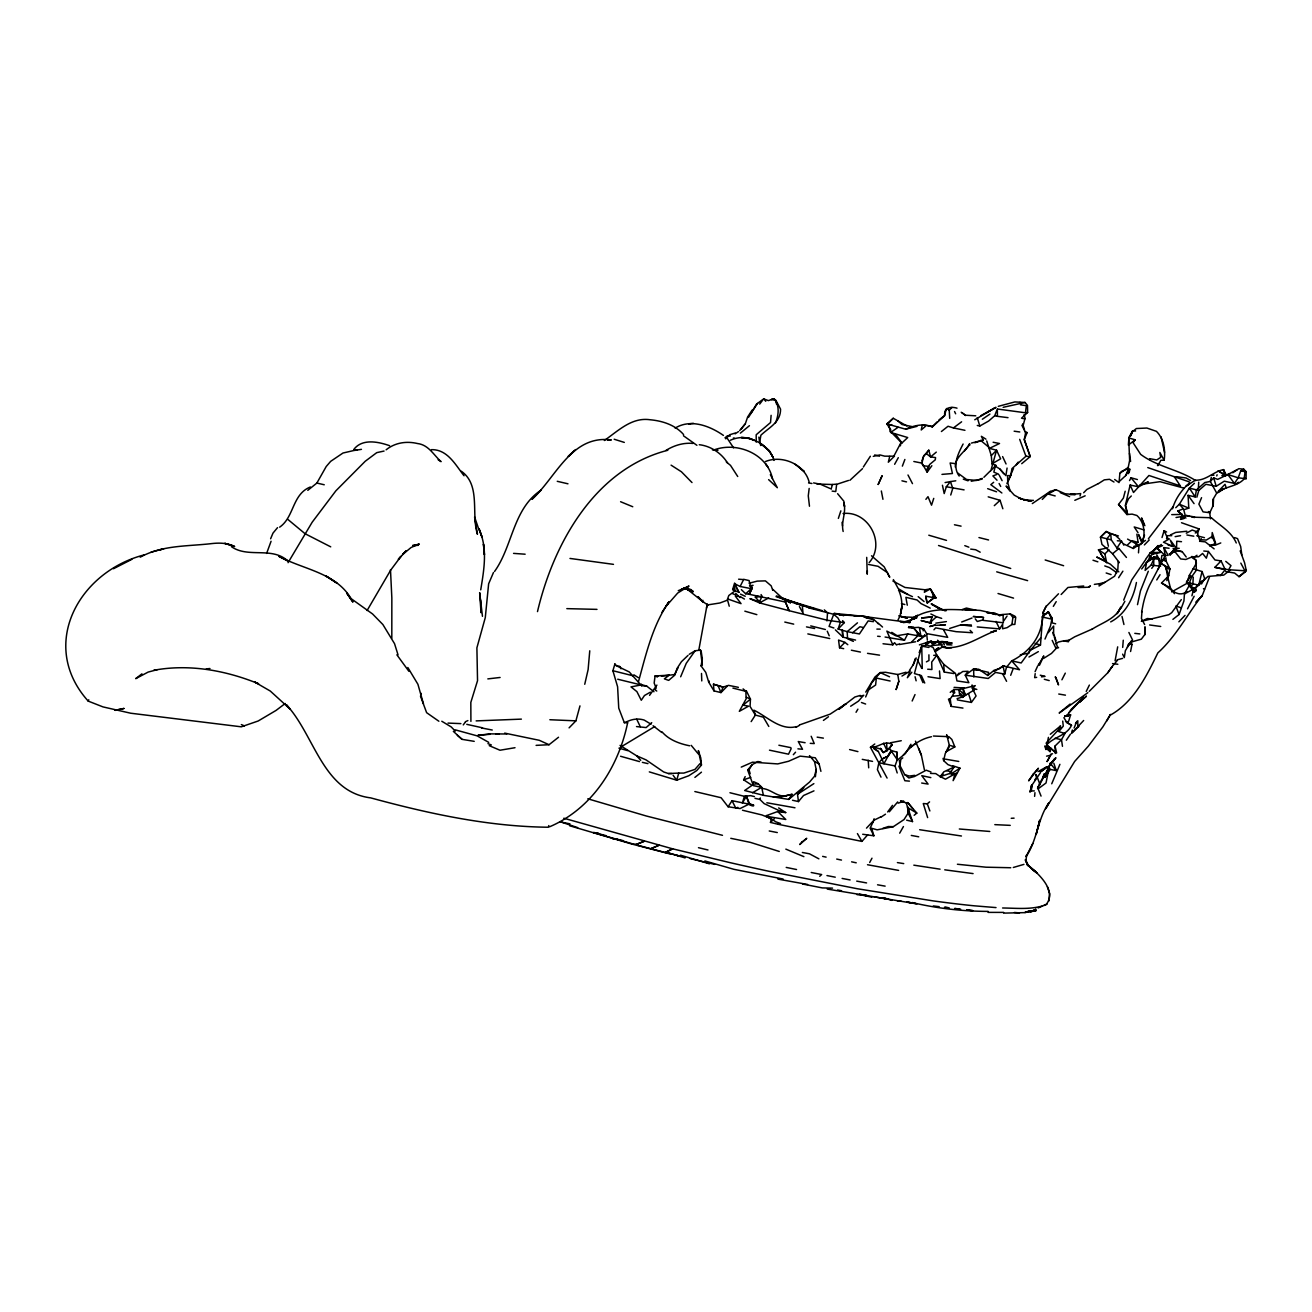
<?xml version="1.0" encoding="UTF-8"?>
<svg xmlns="http://www.w3.org/2000/svg" width="1312" height="1312" viewBox="0 0 1312 1312"><rect width="100%" height="100%" fill="white"/><g stroke="black" fill="none" stroke-linecap="round" stroke-linejoin="round"><path stroke-width="1.5" d="M391.812 638.19L391.845 597.911L390.484 569.67M962.959 708.086L951.184 706.364L950.216 698.624M880.992 777.13L877.416 769.636L878.876 762.731L883.927 763.764L891.094 750.464L896.998 752.186L896.965 759.254L889.438 748.299L892.275 744.56C884.485 739.591 878.105 748.168 870.43 747.299L887.092 778.065M922.27 668.513L921.729 646.144L927.305 645.012L933.094 647.472L936.719 654.967L943.705 664.298L955.48 673.384L956.956 680.912L968.863 682.699L965.271 675.188L968.043 671.285L962.795 671.498L956.612 675.893L959.088 673.105M1128.615 473.648L1128.238 467.384L1129.632 460.463L1128.697 437.929L1132.666 430.746L1135.585 430.992M1185.49 516.403L1183.736 509.81L1188.787 508.121L1188.082 495.346L1195.216 496.904L1196.413 489.983L1204.859 482.521L1210.304 481.438L1213.666 477.863L1217.7 479.372L1227.819 474.518L1238.233 477.814L1246.072 478.732L1246.17 471.68L1243.727 469.171L1238.758 468.696L1232.772 472.763M1042.679 616.082C1041.728 636.714 1029.674 651.916 1011.716 660.871L1019.522 669.743L1003.073 665.84L999.728 668.562L994.152 670.235L987.788 675.483L978.768 669.268L973.635 668.956L965.271 675.188L988.231 678.468L995.562 672.416L1004.697 674.138L1006.484 667.283L1011.716 660.871L1021.179 662.97L1030.724 649.948L1040.482 645.061L1042.679 616.082L1048.354 611.786L1052.109 618.149L1052.191 621.708M778.639 807.913L785.724 812.571L779.672 810.816L766.667 815.539L775.687 821.771L780.509 823.526L777.934 824.248L770.472 822.411L771.407 818.754L761.977 814.965L742.477 810.226M701.444 765.093L698.345 750.595L700.772 757.942L701.444 765.093L696.738 770.57L688.784 775.753L676.68 780.197L649.309 771.882M867.363 570.687L867.248 574.18L866.707 557.37M955.3 467.023C954.956 456.871 965.468 451.951 969.584 443.636L969.912 445.03M1179.226 548.318L1174.65 548.514L1169.796 554.779L1176.487 548.514L1176.782 541.216L1181.505 541.692M1213.206 506.071L1213.502 499.036M973.799 676.959L973.635 668.956M1193.248 577.083L1192.887 584.365L1190.164 586.71L1186.491 582.216L1190.41 576.132L1191.706 576.706L1196.364 570.195L1196.019 560.24L1191.936 556.386M1198.397 488.244L1198.709 482.144M1008.01 417.659L997.448 416.33L997.317 408.934L994.742 415.707L988.674 421.021L979.802 426.023L977.276 425.465M1114.659 479.503L1119.054 482.619L1119.858 473.353L1128.238 467.384M1138.488 552.844L1139.046 544.792L1145.474 540.396M1190.099 584.02L1184.457 593.959L1183.932 600.962L1179.062 614.524L1172.895 619.362M1141.965 611.425L1141.44 618.542L1144.605 624.496M771.112 415.33L770.538 422.53L756.188 434.748L756.237 442.16M1122.695 647.423L1123.269 640.207M935.407 459.085L935.538 457.576L930.602 456.92L926.272 453.558L923.878 455.658L921.926 460.725M589.76 650.801L588.12 669.579L584.742 684.274M1118.283 561.503L1117.824 569.441L1114.577 576.23L1099.079 585.988L1099.718 583.66L1105.245 582.233M1157.938 465.629L1160.874 460.233L1164.17 460.233C1165.597 450.246 1163.826 438.651 1156.43 431.336L1146.885 428.04L1136.372 428.532L1132.764 431.418L1128.861 438.028L1128.402 445.047L1135.175 439.799L1128.697 437.929M1117.693 646.849L1115.085 660.772M912.512 821.574L907.494 806.765L908.199 813.292L912.512 821.574L906.641 820.164M1034.594 796.368L1034.955 792.678M480.733 589.842C483.997 569.72 487.998 547.908 478.749 528.621L482.029 537.182L479.175 528.769M1123.859 545.169L1121.498 541.069L1117.332 540.774M815.392 776.737L816.228 769.767L814.539 761.616L809.471 755.63M809.176 488.441L808.274 495.854L809.471 506.235M743.117 688.882L745.856 691.326L746.151 698.82L739.312 711.334L748.611 706.151L743.018 705.184L750.448 699.165L746.298 690.702M1038.448 664.266L1039.547 665.118L1043.778 655.902L1038.333 665.332M836.63 484.538L835.76 491.557L832.12 491.114M997.858 409.065L1025.443 412.788L1026.345 405.687L1020.474 404.818M899.097 591.171C902.968 600.42 902.886 611.195 897.966 620.051M977.276 626.939L999.613 628.891L1002.696 624.118L1002.565 628.776L1007.124 627.644L1011.913 624.512L1014.848 624.397L1015.75 617.296L1014.865 616.164L1010.174 613.868L999.81 614.787M1034.332 790.89L1031.298 790.988L1032.085 784.97L1040.646 772.391L1039.809 770.784M1035.201 673.663L1034.66 677.648L1036.677 677.353M930.995 771.997L926.19 770.193L914.382 776.556L908.855 777.983L904.493 774.195L899.966 765.634L900.819 759.369L902.787 757.893M908.199 813.292L908.675 809.75M1011.913 624.512L1012.913 617.46L1010.174 613.868M1211.96 538.084L1212.222 532.557L1215.634 543.299L1209.828 546.054M1048.747 766.913L1044.992 777.376L1044.614 774.113M1046.878 748.857L1045.959 749.464L1048.436 737.377M1007.075 468.056L1005.894 475.633L999.76 468.909L995.3 466.17L995.824 465.317L992.02 463.825L991.298 455.641L986.739 440.963M923.172 630.859L923.5 628.858L918.63 627.349L913.349 627.677L920.975 636.32L925.173 635.779L924.648 634.68M708.054 604.865L707.234 603.979L698.853 649.866M1193.133 568.768L1202.054 571.54L1198.725 585.218L1195.019 588.235L1190.164 586.71L1189.213 583.496L1191.706 576.706L1189.328 575.394L1196.462 563.127L1195.937 562.028M953.43 690.817L953.66 689.505L958.908 689.604L975.259 685.635L972.438 688.456L976.079 695.95L971.388 702.412L957.383 699.919M706.545 608.046L707.102 604.75M1186.819 591.564C1177.29 598.813 1169.402 587.136 1161.514 583.036L1168.697 575.837L1169.894 568.834L1166.22 561.257L1165.86 557.748M993.135 442.259L999.514 443.505L989.461 448.36L996.579 450.229L990.822 470.762L995.824 465.317M901.934 606.046L900.557 613.918L901.836 606.866M1106.705 721.026L1110.51 714.4L1102.867 726.864L1088.304 746.2L1074.643 761.468L1045.713 808.684L1048.878 802.796C1037.398 819.164 1037.366 840.106 1026.082 856.588L1026.771 854.588L1025.738 861.853L1025.656 859.77L1028.624 866.15L1026.87 863.624M1010.732 475.584L1007.534 475.616L1007.764 481.98L1010.732 475.584L1011.978 468.597L1025.935 456.264L1030.215 456.592L1024.229 439.766L1025.59 432.812L1021.917 425.285L1023.245 425.072L1025.066 418.216L1024.098 414.576M727.045 686.373L720.977 692.588L713.974 690.883L708.71 682.142L705.774 672.416L701.084 665.889L702.33 658.919L701.166 651.113L700.444 650.129L695.098 650.768L689.243 654.278M1137.504 604.652L1140.472 590.826L1148.295 571.261M1145.015 626.956L1145.114 634.598L1144.966 627.136M1146.409 563.504L1145.097 570.425L1151.132 565.095L1153.806 558.994L1159.086 558.682L1160.497 566.194L1151.132 565.095M1141.588 612.31L1142.932 605.357A64.468 44.772 -83.3 0 1 1149.509 585.365L1159.447 566.505L1159.086 558.682L1154.38 556.977L1148.558 559.781L1141.702 568.982M1130.583 651.506L1131.944 644.569L1131.026 641.109M1129.238 472.238L1129.911 469.073L1125.68 475.584L1119.398 481.406M1038.35 826.642L1039.596 820.771L1036.185 834.432L1039.76 820.049M924.124 645.816L921.729 646.144L914.431 673.564L921.385 675.614L924.747 683.044M900.36 445.85L901.114 442.39L890.356 431.287L888.322 423.284L893.242 418.266L906.887 425.974M1048.403 770.816L1046.041 782.969L1038.153 788.84L1041.056 796.105M1139.685 485.243L1148.279 481.865L1138.488 486.768L1130.124 485.063L1125.302 505.645L1127.467 513.73L1125.598 505.415L1128.566 498.691L1131.305 495.985M728.111 806.765L740.083 808.569L748.89 804.19C748.972 801.714 749.365 806.601 753.646 805.732L748.742 804.305L749.332 803.108L746.216 795.679L748.84 803.83L753.646 805.076L732.03 800.681L728.111 806.765L721.108 797.729L694.852 791.546M1172.551 508.81C1175.24 498.79 1181.817 489.737 1189.541 482.914M1142.129 542.889C1145.671 533.787 1144.441 522.225 1136.897 515.485L1132.125 514.124L1126.942 514.55L1118.529 504.48L1123.384 498.084L1125.188 491.229M931.864 465.727L927.108 472.14L921.975 463.12L923.599 456.264L928.781 450.196L930.602 456.92L936.292 452.115M1166.827 580.642L1167.696 576.952L1166.122 568.67L1165.04 565.997L1160.612 563.11L1169.894 568.834L1166.122 568.67L1168.697 575.837M1029.936 648.833L1028.903 653.146L1020.277 654.77M957.022 408.163C951.118 406.326 943.344 407.36 944.755 415.625L932.176 426.958C923.812 423.087 913.71 425.547 905.674 429.204L886.764 423.874L893.242 418.266M1072.347 730.03L1071.527 733.441L1083.646 720.485M889.733 456.396L888.322 462.234L894.44 456.166L884.714 456.166L879.909 454.92L873.284 456.346M927.108 472.14L929.568 464.563L935.407 459.708M995.3 466.17L993.856 472.123L998.481 474.124M537.494 611.605C553.598 543.053 595.189 468.794 667.824 450.262M1191.919 595.861L1193.608 588.99L1190.361 586.907L1194.281 592.138L1196.249 590.351L1194.281 592.138L1191.46 586.546M1211.32 477.388L1210.304 481.438L1216.716 493.132L1213.059 499.298L1212.665 506.58L1209.697 512.976L1210.566 518.83M816.261 769.422L814.522 776.228L809.635 782.001L788.742 799.402L763.42 795.318L744.675 790.513L752.055 785.347L743.642 779.787L745.183 776.606M831.496 487.867L832.366 484.505L837.548 484.046L848.503 480.454M1047.156 749.136L1050.059 751.645L1050.912 748.381L1046.582 744.986C1053.848 736.737 1066.623 735.835 1071.51 725.306L1065.524 721.37M987.788 675.483L988.608 672.367L978.719 670.088M808.372 607.768L833.727 614.295L829.069 626.398L833.891 628.005M956.514 773.08L954.923 773.85L953.119 780.656L959.958 768.143L952.873 765.798M1148.935 559.207L1149.738 556.19L1153.051 554.107L1161.005 552.27L1156.872 548.039L1150.329 552.746L1145.638 559.256M638.403 681.912C646.012 654.442 652.441 625.676 668.94 601.88L662.002 612.31M548.793 825.56L548.334 827.232C488.261 826.626 428.565 813.62 370.689 797.876C322.506 791.792 314.831 735.442 286.475 704.839L290.231 709.218L270.288 691.047L254.577 681.961L258.628 683.798C225.812 670.383 189.141 663.724 153.93 670.252L157.079 669.727L148.19 672.056L135.694 678.665L141.926 673.827M569.08 727.865L575.902 720.846L579.97 705.889M935.948 597.993L930.29 588.94L925.026 589.777L924.353 592.27L930.29 588.94L935.948 597.993L925.829 596.238L926.731 602.077M1003.45 622.79L982.967 620.346L983.492 617.46L973.438 616.492L983.492 617.46M1080.055 496.002L1080.711 493.574L1070.231 494.493L1075.299 494.558L1065.18 493.788L1055.816 489.688L1050.223 491.442L1032.314 503.578M653.966 691.752L646.668 686.061L641.552 685.717L629.252 671.941L615.377 665.25L614.902 663.987L612.901 670.727L617.608 686.799L618.739 708.119L624.332 722.699L627.923 722.699M1136.422 582.495C1133.42 598.452 1125.516 614.032 1110.69 621.904M880.893 816.835L873.858 820.262L870.118 828.249L873.858 835.793L862.706 834.268M1123.974 544.086L1133.273 548.482L1133.847 546.415L1141.161 544.349M946.411 408.77L944.46 415.658L938.933 419.955M976.833 689.44L972.569 688.013M1196.872 497.199L1198.807 490.442L1205.859 484.292L1216.224 486.26L1224.276 481.176L1234.444 483.406L1238.233 477.814L1240.676 471.041L1243.727 469.171L1245.055 471.943L1244.071 479.011C1236.79 486.916 1224.44 486.342 1216.716 493.132M959.17 476.059C951.905 465.957 958.088 453.722 963.106 444.014M1194.412 483.275L1189.344 488.113L1179.373 504.202L1183.424 508.794L1177.75 510.991L1182.063 514.419L1181.505 516.305L1184.572 517.764M700.018 763.617L694.934 769.422L683.847 773.08L678.763 773.08L676.68 780.197L673.089 775.244M627.513 723.355C618.313 767.258 591.892 808.815 549.498 826.822M1066.771 715.204L1070.559 714.925L1068.739 721.042L1066.902 722.6L1063.901 717.648M732.654 589.564L734.589 583.086L738.935 592.368L732.654 589.564L734.343 589.301M950.741 495.018L952.774 488.294L950.396 481.602L945.099 482.57M1203.776 551.024L1208.385 551.466L1206.351 558.174L1202.612 553.451L1198.692 556.714L1191.509 557.124L1185.786 559.486L1180.702 558.961L1173.928 550.417M754.433 796.581L750.53 795.646L744.412 796.335L742.362 803.042L746.577 795.941M1091.928 629.202L1074.774 636.779L1068.919 640.256L1068.46 641.765L1063.589 640.863L1058.243 642.076L1055.848 643.946M680.649 676.795L686.258 663.314L695.098 650.768M873.415 621.658L868.167 620.92L859.409 633.975L847.208 631.646L838.122 629.022L844.354 622.61L827.544 620.297L789.135 610.703L785.396 602.028L749.218 594.303L751.563 586.792L752.317 587.907L749.218 594.303L745.659 593.762L741.362 589.646M779.672 810.816L764.125 803.6L759.845 799.385L760.288 797.958M1162.022 537.51L1164.121 530.688L1166.614 532.016M955.776 480.799L950.396 481.602L946.329 486.752L944.197 493.574L942.442 485.26M1043.007 777.18L1044.09 773.785M1126.942 514.55L1127.369 513.238L1118.529 504.48M1187.147 582.216L1189.328 575.394L1190.41 576.132L1186.491 582.216L1198.725 585.218L1207.909 576.427L1223.686 575.132L1229.967 570.244M933.75 498.38L931.536 505.186L927.994 496.674L925.895 499.347M708.71 682.142L709.087 680.944M898.835 681.256L896.145 689.505L898.835 681.256L897.785 674.532L906.034 672.236M838.352 518.404L840.861 510.844M1216.732 475.912L1217.11 474.796M915.317 658.493L913.037 665.299L916.235 657.968M838.122 629.022L840.352 622.38L837.974 618.001L833.727 614.295M1044.992 639.075L1050.436 626.103L1052.109 618.149M775.392 423.054C778.672 415.461 779.902 405.457 773.982 398.782L771.276 399.455L776.015 400.537L780.558 409.18C780.706 422.349 768.93 427.548 760.894 435.207L759.697 442.21L760.73 445.539M865.674 696.967L871.25 683.486L880.204 672.597L885.485 672.269L897.785 674.532M873.021 821.935L874.12 818.754M1051.732 783.789L1059.916 764.322M1130.928 435.715L1132.666 430.746M641.552 685.717L641.322 684.06M1123.695 600.142L1131.764 579.888L1145.606 559.617M1197.495 533.508L1199.119 528.949L1181.505 522.734M897.211 772.965L895.014 765.929L897.047 760.32L896.998 752.186M1142.08 541.84L1144.523 535.066M1202.071 596.009L1196.134 602.11L1202.071 596.009L1209.5 577.001M266.615 553.418L271.076 541.266M750.94 413.346L756.532 404.129L763.682 398.864L768.373 400.603L773.982 398.782L776.015 400.537L776.491 404.129M1058.177 731.178L1059.998 726.241M1010.683 675.286L1013.143 668.71M1013.504 468.417L1006.894 483.669M946.772 734.966L949.314 745.216L945.23 753.596L943.656 760.648L947.969 764.634L954.168 766.979L949.642 773.522L940.245 776.606L935.718 773.572L930.552 773.424M902.361 466.137L904.886 459.462M919.154 652.654L921.729 646.144L929.027 647.456M1074.102 728.029L1076.726 721.502M932.225 616.935L921.729 617.903L932.225 616.935L929.831 622.823L921.024 620.494L931.422 623.2L929.831 622.823L936.489 616.738L941.672 618.378M1201.562 497.658L1198.873 504.152L1203.055 511.86L1210.025 512.779L1208.418 511.549M270.616 538.773L272.978 533.131L277.521 527.654M1024.688 431.271L1027.132 432.599L1024.328 439.34L1030.215 456.592L1021.72 463.694M493.46 572.524L488.638 583.807L485.292 617.591L476.896 647.833L477.535 680.698L470.828 702.396L470.91 721.387M1225.687 571.54L1234.658 573.065L1239.069 576.69L1245.318 571.934L1246.154 569.982L1244.563 562.733L1240.201 550.876M279.653 527.162C294.347 517.076 292.035 494.28 310.37 486.982M285.229 703.494L276.045 710.432L258.152 721.01L241.293 726.815L130.724 713.22L103.008 706.906L88.199 701.1L88.773 699.788M912.152 701.002L915.022 694.573M1050.994 754.318L1047.107 761.518L1050.994 754.318L1052.552 753.728M1035.086 671.646L1037.612 666.102M1187.524 608.834L1194.15 596.271M1208.385 551.466L1214.961 559.962L1221.095 560.913L1225.228 569.703L1220.521 575.525L1216.995 574.689M893.98 455.92L901.114 442.39L902 442.915L907.724 437.552L890.668 432.435L890.356 431.287M785.396 602.028L789.135 610.703L759.484 602.88L749.906 598.649L759.468 601.814L762.01 596.386L761.091 594.566M1169.074 548.252L1163.859 547.596L1165.253 555.534L1158.217 568.834M1046.14 606.046L1042.745 613.147L1043.647 616.788M1078.169 587.546L1088.517 587.235L1090.37 585.742M791.136 748.742L788.528 754.187L769.488 750.169M749.218 594.303L752.317 587.907L751.563 586.792M869.167 562.635C886.092 543.234 868.265 510.368 843.075 513.533M1044.106 775.244L1038.858 784.97M1086.238 691.424L1089.37 685.077M863.312 467.056L870.348 456.264M946.985 751.202L949.363 746.446M734.868 590.859L734.786 583.774L740.116 586.48L743.592 579.592L738.607 579.199M1061.916 679.796L1065.295 673.138M1026.591 855.637L1032.79 843.55M885.075 637.042L904.476 640.24L907.724 633.926L920.975 636.32L919.515 628.268L923.5 628.858M678.058 667.775L674.466 674.565L661.396 676.172M288.066 562.684L312.174 522.225L335.888 490.803L365.244 461.25L376.757 452.64L384.055 451.049M1129.534 480.569L1131.01 477.781L1137.406 479.552M869.692 862.492L871.988 858.196M894.636 464.284L898.31 457.658M926.879 469.286L928.519 466.318L923.418 465.842M1120.973 606.882L1117.135 613.704L1120.825 607.538C1115.102 619.231 1101.883 622.724 1091.764 629.432M1201.546 583.955L1204.744 578.248M1121.12 607.948L1124.86 601.322M899.671 833.169L903.443 826.544M1199.594 541.413L1201.234 538.56M1221.095 560.913L1214.879 567.342L1228.622 569.736L1230.984 565.636L1225.769 561.372M856.047 712.285L857.9 709.152M494.526 571.507C512.877 545.907 512.795 508.859 541.151 490.065L532.016 499.265C556.091 477.42 571.425 434.6 611.31 439.946L607.817 440.225M750.185 773.752L749.037 769.816L752.055 764.748L757.844 761.518L761.091 762.108M656.918 685.094L649.555 695.36M757.467 403.456L748.398 417.462M1245.318 571.934L1246.154 569.982M1053.323 606.357L1056.209 601.634M1156.758 579.937L1160.038 574.689M307.795 490.344L316.881 483.046L326.229 466.498L330.673 461.348L343.006 453.017L357.241 449.737M367.081 610.539L390.664 570.162L400.98 556.37L398.34 559.273L406.376 550.712L402.669 554.451L411.099 547.498L419.299 543.988L412.69 545.808M751.153 721.616L755.384 715.056L753.875 710.169C767.028 716.467 780.46 730.899 796.417 726.602M1054.225 636.779L1057.472 647.062L1051.486 653.425L1043.45 658.509M752.153 410.049L747.61 417.036L745.364 423.694L741.198 429.106M1126.45 557.452L1118.923 548.482L1116.971 548.055L1121.498 541.069M788.742 799.402L792.054 794.318L784.625 795.941M1118.611 577.739L1122.892 571.179M1044.992 777.376L1049.895 769.882L1049.059 766.339M865.74 692.08L874.956 677.008L880.204 672.597L889.552 676.795M933.521 597.846L934.111 595.156M771.095 819.082L766.208 816.244L766.667 815.539M668.94 601.88L665.856 606.521L677.714 593.024L689.013 586.021L681.568 589.285L688.095 587.973L684.208 588.071M909.413 670.465L912.562 665.742M889.323 811.784L897.687 801.927M1030.724 649.948L1040.646 638.026M1067.05 715.548L1071.281 709.316L1083.466 697.295L1068.788 712.974M908.232 812.964L904.05 819.541L893.374 826.658L877.187 829.84L871.381 828.216M1066.328 740.214L1070.428 734.195M1037.513 788.135L1040.367 783.953M1170.156 555.058L1174.65 548.514L1173.108 548.482M1007.058 616.05L1003.27 621.544L1003.073 614.541L999.449 615.853M1107.787 672.761L1112.133 666.545L1107.787 672.761L1089.255 691.326M1050.666 764.978L1055.258 758.451L1049.78 764.256L1055.963 757.828L1054.061 759.32M1127.254 647.111L1132.551 639.994L1128.894 632.466M1135.175 439.799L1133.092 442.718L1140.669 454.378C1157.397 466.908 1178.783 469.499 1195.74 480.668M1016.308 464.694L1018.128 462.152M891.192 751.694L887.978 756.155L881.959 759.14L878.876 762.731M1151.739 568.342L1153.691 565.669L1153.806 558.994L1148.558 559.781M887.666 811.948L892.504 805.371M1042.286 499.413L1050.223 491.442M926.272 453.558L928.781 450.196M953.775 673.548L944.263 672.056L936.834 655.262L931.717 662.068L931.914 669.53L927.682 669.218M1145.212 634.04L1141.358 639.157L1130.255 642.322L1127.992 644.799M463.251 724.913L465.219 722.305M759.697 404.08L762.682 400.16M745.036 424.137L739.64 430.582M1173.289 506.399L1148.377 538.822M931.438 736.721C919.696 739.148 910.495 746.364 903.164 755.318M886.961 757.04L891.192 751.563M1075.479 723.666L1077.792 720.747L1077.824 727.045M1201.858 580.872L1195.019 588.235M725.749 438.848L729.718 434.715L735.294 433.042M891.061 425.416L891.717 424.596M883.025 643.766L892.816 644.832L894.554 642.683L896.522 644.963M911.84 672.22L907.363 677.73L910.184 670.99L901.967 676.057M1153.051 554.107L1150.329 552.746L1152.707 551.975L1157.988 545.53M1157.496 465.465L1159.398 463.169M1048.157 632.745L1053.651 626.07L1053.602 633.466L1055.93 640.535M964.582 450.803L969.371 445.014M763.42 795.318L761.665 787.331L753.4 785.658L747.66 770.029L752.055 764.748M1111.772 667.07L1117.316 660.412M792.514 800.254L798.467 801.566L803.534 795.515L813.981 790.857M892.275 744.56L887.092 750.694L883.288 752.563L880.319 748.398L883.288 752.563L889.438 748.299M1181.325 599.617L1171.731 612.638L1168.844 614.688L1141.358 621.347L1147.328 618.51L1152.412 619.018M1201.989 595.566C1187.13 614.656 1176.011 636.451 1157.84 652.9C1147.295 674.45 1134.076 702.182 1110.001 715.286M963.27 688.21L964.517 694.917L962.385 697.41L959.482 694.015L958.908 689.604L964.517 694.917L965.829 694.753L962.057 688.111M863.214 695.639L858.491 701.116L850.635 706.233M1180.013 485.784L1148.951 475.485L1133.502 492.492L1130.124 485.063M1034.856 779.672L1037.152 777.032L1039.891 784.248L1049.846 765.388L1041.564 771.128L1046.976 766.684L1037.972 771.604M933.947 629.809L935.653 627.858L956.104 631.679L972.471 632.728L970.109 630.367M777.934 824.248L861.918 841.402L867.675 834.826M1061.146 594.516L1067.919 587.481L1083.712 586.005M793.334 754.695L795.564 752.202M1060.867 727.176L1046.058 743.232M798.467 801.566L797.368 793.268L797.958 793.99L803.83 787.577M1239.069 576.69L1246.4 570.162M353.732 449.573C362.046 438.29 378.315 441.718 389.615 445.703M1152.707 551.975L1158.43 545.776M849.897 480.307L862.525 468.646M866.494 828.134L872.578 821.673M1195.265 533.016L1199.119 528.949M1178.865 621.839L1185.015 615.394M1083.663 492.738L1086.828 489.474L1098.275 483.62M991.298 455.641L996.579 450.229L1000.63 458.806L992.02 463.825M932.176 426.958L937.178 421.874M826.937 620.904L827.544 612.884L824.313 609.867M1050.305 734.261L1060.588 725.913M949.708 418.348L949.248 410.18L951.987 407.409M1144.343 544.923L1149.23 539.954M909.15 621.576C926.879 605.554 953.447 610.162 975.341 610.146M843.698 648.669L839.549 647.8L844.944 642.388L847.798 644.7M1106.721 562.864L1104.852 553.926L1109.017 549.777M983.885 477.289L990.298 470.926M1002.581 907.986C1016.98 908.15 1032.2 910.003 1045.959 904.755C1057.751 890.684 1037.759 872.775 1026.935 864.46L1037.005 873.169L1026.656 863.854M1046.582 744.986L1055.258 752.252L1055.028 746.036L1061.49 739.689L1064.983 733.474L1058.784 731.637L1063.278 726.126L1062.72 721.075M702.92 600.322L702.035 601.093L697.984 596.632L703.675 602.339L686.11 588.317L692.851 592.122L685.012 588.334L693.162 591.351L684.749 588.612M745.659 593.762L752.317 587.907M1175.765 507.728L1179.373 504.202L1188.787 508.121M749.431 425.695L740.345 433.157M1127.746 544.693L1131.912 540.659L1138.111 542.414L1136.864 534.164M770.472 822.411L774.178 818.868M688.013 655.41L681.42 661.707L677.14 668.284L674.86 675.073L668.661 680.387L664.331 678.845L669.251 675.188L655.065 675.959L654.163 683.06L656.131 688.062L655.032 689.817L656.754 691.047M575.509 449.557L568.244 456.396L573.59 451.377M998.284 406.343L1014.865 401.931L1025.016 402.472L1027.493 405.408L1027.624 412.493L1021.54 418.184L1024.869 418.889M994.299 505.661L1000.072 500.315L1002.844 508.744M1072.134 732.539L1078.94 726.307M934.964 651.146L938.818 647.669L935.932 649.407M925.173 635.779L917.4 641.24L921.565 638.157M819.705 876.268L821.624 874.546L811.242 872.496M1070.133 704.052L1059.161 713.039L1087.894 692.654M911.955 641.634L917.498 636.107L917.285 632.86M651.736 722.65L646.127 727.57L636.517 726.569M925.239 426.498L921.221 429.975L922.287 425.088L932.455 426.269M974.75 419.774L995.988 407.327L980.999 415.576M1098.406 483.62L1104.31 479.864L1109.509 479.306L1113.986 482.029M941.409 431.517L948.035 426.252L953.43 427.925L961.598 421.808M943.033 774.244L940.294 776.934M1118.48 562.258L1119.349 562.651L1112.592 553.762L1118.923 548.482M927.633 817.606L923.271 803.551L927.289 803.797L929.568 801.894M914.152 815.293L916.809 813.096L907.642 802.501M724.962 437.847L727.438 435.797L730.308 436.027M993.66 482.308L990.822 484.669L1001.876 492.984M857.458 622.839L847.208 631.646L847.536 638.747L853.358 641.388M950.232 692.342L952.512 690.456M852.554 632.778L859.918 626.742L863.247 627.48M925.829 596.238L927.223 602.995L931.946 599.125M897.047 760.32L905.444 753.514L910.889 744.265L911.02 746.889L916.448 742.592M694.884 777.409L701.461 772.161M536.1 745.364L549.039 744.724L558.518 737.246M1058.489 593.795L1046.123 606.488L1042.745 613.147L1045.795 614.032M965.829 694.753L962.385 697.41L960.646 693.622M870.43 747.299L874.776 743.986M1161.628 561.126L1164.908 558.65M1154.265 549.695L1161.333 544.496M654.737 726.569L620.527 747.2M823.428 720.419L828.462 716.729M1145.966 563.078L1154.38 556.977L1159.086 558.682M911.43 619.789L917.416 615.574L911.348 619.526L916.858 617.575L911.25 619.379L916.645 617.919L905.428 621.609M898.097 427.286L890.668 432.435L890.635 429.434L886.764 423.874L888.322 423.284M604.34 440.504C618.198 430.894 631.712 417.019 650.145 419.758C662.576 420.922 675.122 424.924 683.601 434.567M1218.307 492.541L1224.211 488.49L1218.422 491.196L1225.014 484.292L1226.244 487.818M813.866 783.625L797.958 793.99M1194.625 556.895L1197.003 555.255M1189.164 484.062L1186.081 486.162L1194.658 480.618M982.344 419.25L989.937 414.1M868.019 690.178L875.612 685.028L876.35 678.058L890.126 681.01M735.114 433.862L738.476 431.599M911.446 619.461L917.596 615.328L911.709 618.428M144.09 554.927C78.54 571.819 38.163 645.291 88.199 701.1M1236.265 542.971C1231.558 531.721 1219.963 525.686 1211.402 517.748L1196.15 517.272L1186.392 515.485L1180.456 519.388L1184.064 518.535M881.024 817.114L885.485 814.194M935.866 642.618L931.323 645.553L941.803 644.7L937.588 640.223M959.958 768.143L951.348 773.768L949.642 773.522M1148.459 560.814L1154.38 556.977M957.038 698.624L962.598 696.967L974.603 689.751M935.62 651.375L941.54 647.554M1133.273 548.482L1139.046 544.792M1238.528 482.308L1235.281 484.341L1236.904 483.685M734.572 591.22L728.8 595.517L727.11 600.289L719.845 602.995L708.086 604.848M1171.649 591.892L1187.704 582.954M1088.517 587.235L1089.846 586.448M927.223 602.995L934.177 597.944L930.88 589.432M986.575 412.772L995.152 407.655M752.481 792.76L761.665 787.331L758.238 783.772L753.629 781.673L752.94 784.199L758.238 783.772M796.138 727.274L799.385 725.388M994.004 671.482L1004.057 665.643M386.122 449.803C395.092 442.603 406.474 440.914 417.462 443.522C428.548 444.801 433.632 454.969 441.062 461.66L438.142 459.741M741.247 767.11L752.498 762.19L777.737 763.912L788.61 761.255L800.14 756.138L815.26 757.762L819.098 763.912L820.918 771.358M1227.196 475.042L1229.065 473.96M1049.994 493.033L1055.816 489.688M1028.969 657L1038.333 651.638M954.923 773.85L951.348 773.768L954.923 773.85L945.476 779.18L940.245 776.606L943.853 771.817L954.168 766.979M701.084 665.889L702.33 665.2L700.444 650.129M945.87 751.874L954.824 746.905L951.872 739.476L948.855 736.672L933.39 736.032M1184.457 593.959L1193.608 588.99M665.906 450.442C673.974 445.44 683.47 442.472 693.015 443.44M1169.435 538.871L1163.482 542.217L1172.83 546.415L1170.32 540.15L1176.487 548.514M1023.934 864.378L1013.307 867.478M759.484 602.88L768.717 597.944M1186.294 533.197L1192.182 530.048L1197.003 531.803L1200.103 541.282M926.403 661.871L928.945 660.51L928.912 654.836M925.911 644.274L930.323 641.962M1237.249 469.598L1227.819 474.518L1234.444 483.406M873.562 747.364L878.417 751.612L881.959 759.14L886.502 756.778M113.488 568.736L131.872 559.338M685.094 857.9L665.807 852.193L672.662 848.831L729.62 862.542A308.468 32.242 12.5 0 0 769.406 871.381L857.359 888.749L933.094 900.885A304.614 31.849 12.5 0 0 974.16 905.805L996.021 907.592M972.061 617.985L961.68 621.986M675.155 428.089C690.702 418.544 709.776 425.892 723.42 435.404M1169.238 553.91L1177.176 550.876L1182.194 551.68L1186.212 556.993M1170.435 534.919L1175.716 532.426L1186.852 531.229M465.383 721.748L467.876 720.583M1043.811 905.477L1047.304 903.886M737.787 807.356L735.852 808.258L732.03 800.681M1064.639 716.582L1070.559 714.925L1064.967 715.942M1038.153 907.953L1041.794 906.346M1074.807 500.315L1085.172 495.821M650.391 692.162L644.454 695.524L641.273 700.264L636.91 691.637L631.006 686.898L641.109 684.946L617.722 679.222M678.255 590.695L685.307 587.694M749.07 583.25L757.254 581.118L765.404 580.872L771.21 585.874L772.735 590.302M665.807 852.193L672.662 848.831L563.816 818.229M624.332 722.699L628.809 720.862A44.936 31.209 -83.3 0 1 644.208 720.091L651.031 724.191M1162.612 545.579L1156.872 548.039L1165.253 555.534L1168.139 555.337L1163.859 547.596M1223.194 469.762L1225.916 475.01M971.306 624.971L960.991 624.807L949.724 628.432M893.374 826.658L888.322 826.527L882.697 828.446M1220.783 542.938L1215.076 545.251L1209.91 545.12M1138.111 542.414L1135.52 543.447L1127.582 539.101M636.861 844.19L643.979 841.386L636.861 844.19L631.826 844.042L569.638 825.756M140.204 557.19C162.442 544.956 187.567 546.448 211.822 543.578C219.58 542.692 227.534 542.938 234.668 546.497L224.746 543.332L233.142 545.923M982.311 478.372L976.653 480.438L966.583 479.503L957.744 473.025M996.628 474.55L992.889 475.912L997.005 480.208M1050.551 755.286L1046.566 756.155M730.358 440.258C737.82 436.814 747.004 436.42 754.302 440.455L749.267 438.224L741.296 437.536C755.056 437.864 769.947 446.72 774.064 460.414M962.139 609.588L966.403 608.063L976.062 610.31M759.468 601.814L755.318 597.124L758.041 596.156M743.642 779.787L750.759 777.376M898.195 803.157L903.82 801.271L900.508 800.96M974.849 442.751L983.262 440.045L981.36 436.306L985.935 439.159M919.384 644.864L931.569 641.043L926.141 642.683L936.637 641.666M1055.242 753.514L1056.636 752.875L1055.028 746.036M799.516 724.929L830.135 714.138L846.109 703.626L838.86 709.284L854.866 697.016L860.295 695.409M971.421 443.079L983.262 440.045M159.014 550.171L163.82 548.777L151.11 552.139M781.083 796.876L773.408 796.991L781.083 796.876L792.054 794.318M765.388 461.578C782.034 454.542 804.978 464.399 809.192 482.324M1117.102 659.854L1122.629 658.378M1180.997 517.518L1184.588 516.567M860.246 696.213L863.837 695.278M1064.77 716.401L1070.559 714.925M1144.261 483.915L1159.988 481.684L1183.949 488.113M905.674 429.204L916.94 426.367M996.12 630.924L990.757 632.22L996.316 630.531C978.588 636.796 961.106 650.768 941.524 647.062M1246.17 471.68L1240.676 471.041M915.563 641.781L899.343 644.536M1035.89 910.594L1030.396 911.84L1036.054 909.216L1030.248 911.938L1024.934 912.447L1030.396 910.708L1024.77 912.627L1003.614 913.119M1105.639 561.602L1098.439 549.843L1107.918 547.826M1047.32 749.103L1050.912 748.381L1055.258 752.252M897.096 644.553L899.573 644.044M1228.622 569.736L1244.891 570.769L1240.824 563.11M971.274 481.242L982.016 479.175M890.536 742.772L901.262 740.722M963.106 695.278L952.496 696.213M1175.126 536.641L1180.538 535.69M931.586 643.306L942.262 641.47L952.184 643.077L946.936 643.29M515.009 747.709L499.987 750.234L489.228 745.659M1176.044 517.502L1181.308 516.633M747.66 770.029L749.037 769.816M354.732 450.41L361.44 449.344M749.513 585.857L753.104 585.316M1025.59 432.812L1027.132 432.599M935.8 623.151L946.411 621.593M1195.347 480.176C1206.236 480.684 1213.649 471.451 1223.571 469.598L1226.179 475.042M1025.443 412.788L1027.624 412.493M1041.482 676.877L1045.057 676.385L1040.252 675.188M1094.356 584.381L1099.718 583.66M903.296 622.642L910.364 621.708L899.983 621.593L910.036 622.56L861.312 616.132M914.776 775.343L909.413 776.048L904.509 774.687M487.834 678.894L500.102 677.468M1047.353 748.791L1050.912 748.381M1063.589 640.863L1068.919 640.256M755.318 597.124L762.01 596.386M693.474 423.366L688.652 423.874L690.227 423.727M476.158 720.895L521.389 719.124M206.312 668.874L209.969 668.53M982.819 619.936L977.276 621.494L975.259 618.87M964.336 688.013L954.07 687.373M941.967 474.386L952.43 473.517L950.134 462.972L955.431 463.644M1003.647 912.398L988.051 912.381M1025.016 402.472L1003.139 407.327M975.751 415.806L965.599 415.232L961.188 412.23M1211.288 475.37L1213.977 475.174M913.595 627.152L908.445 627.53L913.595 627.759L908.724 626.792L912.594 627.89M1033.397 500.331L1028.247 500.708L1031.708 500.758M1032.577 911.02L1035.972 910.79M940.294 625.184L945.444 624.856L935.046 625.365M1064.819 716.188L1068.247 715.958M941.868 642.109L947.149 641.781M1012.913 617.46L1015.209 617.001M1011.224 818.294L1014.078 818.147M1221.882 475.584L1227.015 475.338M490.081 734.277L477.945 735.294L490.54 733.884L506.858 733.982M1010.748 867.74L986.001 867.199L957.416 864.247M1150.329 552.746L1161.005 552.27M620.035 745.38L636.664 755.81L646.029 759.878L663.659 771.948L668.382 773.539L678.763 773.08M414.74 545.431L418.413 545.284L412.788 545.3M988.133 911.397C962.647 911.332 936.899 908.363 912.07 902.541M566.833 608.637L596.993 609.375M1171.731 514.632L1182.063 514.419M933.718 655.328L936.834 655.262M951.512 647.8L946.296 647.882L941.573 646.242L945.558 646.865M931.782 641.798L942.098 641.65M316.881 483.046L324.244 484.768M1171.764 535.657L1166.68 535.706L1168.074 539.248L1164.121 530.688M448.015 723.092L460.873 723.617M976.03 669.186L973.717 669.186L977.046 669.792M876.875 629.104L880.221 629.12M549.859 719.73L575.902 720.846M1010.224 825.363L994.824 824.641M668.382 773.539L671.842 773.604M832.546 888.126L822.312 887.912L802.632 884.026M1165.253 555.534L1161.858 555.452L1160.858 562.52L1156.807 554.861L1157.184 558.797M912.184 618.018L915.546 618.1M495.788 733.998L499.265 734.08M832.366 484.505L816.982 484.046M737.951 596.206L735.36 596.156L741.05 603.651L727.734 598.977M959.318 828.987L989.789 831.464M946.739 644.75L951.889 644.963M1176.208 476.65L1186.064 477.978L1190.574 480.569M810.258 743.346L814.26 743.576L811.177 736.262M1201.316 539.757L1206.318 540.068L1212.19 536.493L1215.552 544.267M964.96 609.49L980.343 610.441L994.972 613.721M915.809 617.444L902.41 616.87M513.566 553.385L525.144 554.205M712.416 449.803L717.976 450.246L713.498 450.114C736.393 441.258 767.258 453.493 772.489 478.749M1014.406 912.463L1019.522 912.89M987.264 612.54L995.332 613.212M593.467 832.726L598.452 833.169M797.926 748.84L802.518 749.267L798.27 741.542L805.109 742.723M909.429 781.132L904.87 780.722L898.9 766.126M827.265 889.077L916.973 903.902M856.998 894.636L867.052 895.571M569.982 558.436L613.475 564.357M1031.412 500.577L1023.376 499.757L1028.378 500.643L1018.719 497.92L1021.868 499.347M877.613 636.238L880.155 636.5M785.724 812.571L777.918 811.718L785.79 819.492L766.208 816.244M431.435 449.655C447.49 449.262 455.526 464.94 464.038 475.764M958.76 761.452L945.263 759.14M1200.218 541.315L1205.302 541.889L1214.141 548.875M1134.814 633.352L1139.816 633.926M658.378 676.32L655.065 675.959L657.41 676.992M933.275 905.952L939.195 906.658M945.132 907.363L949.084 907.838M955.021 908.544L958.974 909.003M966.895 909.954L972.815 910.659L966.747 909.921M834.416 613.426L859.622 615.935M944.443 907.232L948.494 907.724M954.578 908.462L960.663 909.183M973.078 873.595L944.755 869.823M612.573 838.729L617.509 839.336M960.991 624.807L971.552 626.136M1112.543 663.593L1117.84 664.266M897.244 900.754L901.295 901.262M964.09 489.884L946.329 486.752M979.457 670.334L973.045 669.399M970.7 549.105L975.636 549.744L980.179 552.188M1149.64 624.971L1160.726 626.48M807.602 884.468L777.95 879.122M961.45 836.006L919.663 829.725M1014.143 431.189L1019.768 431.976M786.511 795.908C777.081 797.335 770.98 789.102 762.272 788.479L760.829 786.364M925.026 589.777L904.985 587.464L892.882 581.019M879.548 655.164L867.527 653.343M783.051 879.024L733.818 869.298L704.856 860.918M743.773 579.346L749.119 580.576L750.94 588.596L740.116 586.48M940.097 869.167L913.824 865.166M873.972 896.801L887.207 899.13M862.263 759.353L872.546 761.386M855.572 640.076L843.075 637.189L835.35 629.858M808.569 482.964L811.915 483.488M684.585 588.58L691.539 589.777L684.356 588.366L687.931 589.104M817.146 737.147L823.378 738.131M466.777 724.339L482.488 727.816M913.841 461.496L921.975 463.12M927.994 676.73L940.114 678.583L939.49 670.973M897.408 862.591L903.738 863.608M921.68 783.034L928.092 784.084L921.778 775.671L930.831 777.606M457.33 735.327L462.054 739.345L474.222 741.346M455.313 729.866L477.207 735.884L488.72 742.362M1058.751 694.032L1065.442 695.163M504.677 733.113L539.281 740.296L549.039 744.724M868.511 564.455L878.072 566.308L887.617 572.786M1186.901 534.984L1193.789 536.198M569.933 823.838L560.224 821.886M877.548 884.796L885.141 886.141M986.87 612.655L990.134 613.229M730.784 838.319L750.448 842.386L779.262 851.455M915.776 903.574L906.953 902L912.217 903.033M856.72 881.123L866.576 882.927M794.974 807.782L766.831 802.764M898.622 870.397L867.511 864.739M882.697 898.031L888.29 899.048M837.581 890.012L841.55 890.75M882.418 897.982L887.142 898.851L883.238 897.933M813.604 482.914L820.197 484.161L831.447 489.081M895.014 765.929L883.927 763.764L881.959 759.14M911.299 835.432L918.728 836.81M802.37 852.472L809.438 853.8L818.868 858.835M842.124 878.433L850.127 879.958M699.28 444.702C710.858 446.064 721.37 453.116 727.537 462.956M1198.807 490.442L1189.344 488.113L1195.216 496.904M1192.69 589.924L1195.806 590.531L1195.642 587.76M923.828 629.071L926.633 633.614L947.69 637.353L943.443 629.645M825.396 629.514L810.718 625.906M790.939 747.676L778.885 745.232M481.602 727.963L492.246 730.03M826.97 875.563L835.252 877.187M738.377 687.324L728.537 685.372L723.076 687.111L713.449 684.192L713.974 690.883M769.242 830.972L777.294 832.562M606.226 835.728L593.68 832.382M859.426 894.079L867.298 895.653M1116.971 548.055L1111.28 539.855L1100.473 537.166L1101.965 544.414L1112.592 553.762M806.486 626.89L814.654 628.53M1131.944 644.569L1129.435 644.061L1125.368 650.654L1124.302 657.591L1122.646 654.163M851.357 650.211L860.426 652.064M911.824 426.548L902 424.53L897.752 420.775M990.314 613.016L1000.138 615.033L995.316 613.901M1048.78 769.094L1056.308 770.636L1053.831 763.272M786.216 867.412L796.548 869.528M953.43 427.925L964.943 430.303M954.447 524.767L961.073 526.145M807.831 633.909L829.742 638.534M851.586 861.836L856.228 862.804M862.082 895.112L871.906 897.195M952.561 692.014L954.792 692.769L953.66 689.505L954.136 692.342L952.446 695.852L950.183 698.952L948.478 699.148L951.184 706.364M755.007 798.352L759.845 799.385M836.712 859.065L841.484 860.082M822.64 856.375L826.117 857.13M1191.296 516.83L1194.527 517.535M946.756 770.751L951.594 771.8M1055.045 738.262L1061.49 739.689L1062.474 746.315M733.424 437.962L734.671 438.241M834.055 613.376L843.846 615.574L838.975 614.623L856.195 615.853L854.063 615.853C862.476 615.344 872.759 616.607 878.187 623.79M642.372 762.354L647.948 763.617M1214.879 567.342L1225.228 569.703M670.58 854.096L631.826 844.042M994.742 415.707L997.448 416.33M633.45 675.893L612.901 670.727M557.256 481.307L567.965 483.8M992.085 613.688L996.005 614.59M793.711 624.135L784.806 622.068M722.486 835.318L646.422 816.031L587.809 798.795M690.26 858.638L714.614 864.378M901.934 480.815L906.526 481.898M689.636 745.79C679.55 743.773 668.858 739.87 662.019 731.866M617.64 839.336L623.495 840.73M709.415 863.821L680.485 855.178M698.476 847.683L707.988 849.979M988.576 539.97L978.965 537.559M732.9 688.095L745.856 691.326M744.412 796.335L729.948 792.743M1204.449 537.674L1196.741 535.739M849.586 749.562L857.917 751.612M1055.192 495.936L1048.288 494.083M1027.624 580.642L996.71 571.835M868.888 618.231L864.083 617.034L873.726 619.887M998.022 593.5L1013.553 598.124M900.065 616.312L907.33 618.165L899.688 615.951M636.927 845.043L665.938 852.685M931.454 603.733L940.54 609.145L946.362 610.638M1176.372 550.154L1182.194 551.68M1052.339 622.938L1055.652 623.807M932.832 596.37L935.587 597.304M822.329 610.67L776.097 596.681M1000.072 500.315L988.198 496.838M909.774 746.462L910.79 746.741M1044.303 679.272L1049.206 680.584M639.502 761.6L620.576 756.27M907.724 633.926L896.063 635.877L886.846 631.105L892.816 644.832M641.88 684.766L646.668 686.061M901.442 603.602L904.821 604.52M900.786 801.337L908.544 803.436L912.545 808.471M874.71 454.92L879.499 456.215M1186.392 515.485L1189.672 516.387M669.251 853.21L678.616 855.801M632.154 843.714L593.729 832.677M675.713 854.981L680.485 856.326M618.936 748.168L627.661 750.628M795.187 603.29L814.408 608.702M809.553 607.751L785.576 600.289M946.51 540.396L928.798 535.214M938.621 643.782L941.803 644.7M874.202 747.2L881.582 749.349M744.839 611.162L756.844 614.639M996.579 491.787L987.657 488.671M1010.716 568.473L938.539 545.497M1143.851 529.868L1134.224 526.965L1138.029 532.705M1112.773 534.263L1118.414 535.952M713.449 684.192L723.076 687.111L720.977 692.588L718.156 685.881M1167.959 544.923L1172.83 546.415M949.314 745.216L954.824 746.905M1035.119 643.405L1040.482 645.061M887.01 898.884L891.865 900.393M614.18 439.241L624.299 442.406M615.426 665.069L620.232 666.824M1189.213 481.865L1147.77 467.58M898.786 615.787L902.623 617.017M944.214 642.47L949.97 644.34M1106.164 572.983L1111.084 574.59M1180.767 607.653L1175.896 606.046L1179.062 614.524M1162.465 560.011L1166.22 561.257M1092.994 560.224L1097.849 561.831M560.601 821.853L577.674 827.626M804.846 606.029L776.392 595.894L790.414 602.782M963.303 479.159L968.076 480.815M1104.77 565.931L1109.476 567.588L1116.807 572.737M803.879 856.638L785.839 849.126M1234.625 537.592L1237.528 538.625L1240.676 546.53L1241.841 554.927M861.443 702.51L865.625 704.036M844.944 642.388L838.548 640.043L839.549 647.8M1063.622 565.718L1045.188 559.978M912.463 596.648L898.49 590.17M964.796 545.661L968.846 547.17M487.966 743.625L491.344 744.954M620.592 501.725L632.761 506.744M241.342 724.585L244.376 725.88M936.489 616.738L930.864 614M1060.244 492.59L1069.624 496.658M732.244 593.467L735.458 594.877M740.493 594.123L745.232 596.271M746.348 697.213L750.448 699.165L750.07 706.43L755.384 715.056L763.371 717.205L768.799 726.438M945.099 610.884L931.258 604.061L940.376 609.26M231.388 546.645C248.083 558.436 271.699 546.35 287.607 560.749M1245.006 478.224L1246.072 478.732M930.224 608.112L921.073 603.618L917.088 599.994L905.887 597.321L907.281 605.209M707.873 605.029L702.035 601.093M633.811 674.794L638.272 677.582M814.539 761.616L819.098 763.912M904.476 640.24L891.766 632.351M441.8 721.256L451.246 726.946L455.264 731.112M288.017 561.159L278.784 556.239C303.449 569.736 337.053 572.655 351.846 600.076M1161.514 583.036L1170.37 587.776L1174.453 593.696M1021.9 499.249L1014.258 495.132L1006.107 486.047L1010.174 491.196L1007.796 482.931M1203.465 588.645L1204.531 589.236M1165.04 565.997L1169.894 568.834M1066.902 722.6L1071.51 725.306M1222.604 473.419L1218.126 470.746L1225.556 475.846M330.722 546.842L305.073 533.722L287.951 519.503M740.099 596.484L744.412 599.043M936.046 606.456L940.54 609.145M1057.472 647.062L1058.554 647.702L1055.734 647.866L1052.191 640.387M916.809 813.096L907.74 807.651L906.198 802.764M898.818 588.957L907.888 594.451M790.349 602.766L781.394 597.337L772.883 589.4M683.437 435.748L696.902 445.309M873.841 748.726L878.417 751.612M1098.439 549.843L1104.852 553.926M671.088 465.153L681.42 471.779L691.998 482.554M1110.756 534.443L1106.213 531.491L1100.473 537.166L1106.213 531.491L1115.594 535.493L1119.907 539.494M1152.674 558.141L1149.738 556.19L1152.854 558.814M946.674 408.475L949.248 410.18M461.316 471.238C481.078 485.128 470.942 514.025 477.453 534.263L474.583 516.944L478.667 528.916M1191.509 557.124L1196.019 560.24M350.042 597.878L352.912 602.093L346.811 593.204L350.042 597.878L372.559 613.967L382.874 624.528L394.535 643.667L398.028 654.836M438.864 721.239L426.63 712.678L420.463 696.082M661.756 732.49L653.097 725.749M1138.455 545.644L1135.52 543.447L1138.34 545.972M1166.483 538.412L1167.532 539.216M961.909 412.706L965.648 415.56M1159.431 565.374L1160.497 566.194M1046.008 745.921L1048.272 747.643L1050.059 751.645M871.512 555.78L884.173 566.817L889.7 577.198M795.138 464.284L804.305 471.566L799.795 467.974M726.323 461.955L730.505 465.383L737.721 476.502M918.17 596.648L924.091 601.552M980.589 440.34L989.264 447.589M1177.75 510.991L1185.917 518.06M878.204 623.151L882.533 627.038M453.345 731.358L462.054 739.345M768.635 479.651L777.344 487.72L770.341 474.665M837.614 493.689L843.878 501.25L844.534 506.481L843.878 502.84C846.568 512.303 840.795 521.799 843.157 531.475M735.72 593.368L739.984 597.6M698.246 753.859L691.211 745.347M1119.858 473.353L1121.53 471.402L1128.681 468.351L1125.68 475.584M636.664 755.81L640.732 760.304M1019.982 402.308L1021.162 403.62M1118.808 571.852L1110.362 564.209L1096.717 557.042L1106.016 561.47L1100.604 553.615M842.599 620.642L844.354 622.61M913.349 627.677L920.975 636.32M763.682 398.864L765.749 401.275M1131.01 477.781L1138.488 486.768M999.76 468.909L1003.762 473.73M1050.092 763.158L1056.308 770.636M895.243 434.01L902 442.915M727.504 438.684L733.572 447.851M768.225 467.449L765.65 463.923L766.634 465.301M396.88 654.819L408.885 671.301M1188.082 495.346L1194.068 503.644M942.295 641.863L944.492 644.897M407.835 667.529L417.921 684.29L423.464 703.79M1174.24 476.6L1180.456 486.096M887.732 573.721L889.585 576.804M946.559 735.048L948.33 738.033M619.625 666.381L621.002 668.776M857.425 833.596L861.918 841.402M921.27 462.414L923.189 465.76M1164.17 460.233L1159.841 452.476L1160.694 457.347L1156.741 459.954L1149.607 458.659L1149.673 459.561M799.402 606.603L803.026 613.163L802.304 606.013M999.104 483.521L1000.695 486.457M893.374 579.609L898.228 588.547M736.639 588.071L738.935 592.368M1002.548 673.663L1006.583 681.305M999.154 475.026L1002.106 480.668M907.986 474.993L912.48 483.636M1142.44 542.151L1138.521 534.542L1141.899 543.086M917.367 659.772L921.746 668.382M1025.213 859.868L1027.788 865.018M954.562 411.525L955.644 413.788M996.005 621.396L999.613 628.891M883.534 743.199L887.092 750.694L886.6 743.117M636.746 719.238L640.289 726.717M1002.614 456.592L1006.058 463.972M1035.972 774.556L1037.316 777.557M915.464 741.165L921.401 755.286L924.37 769.652M963.139 691.801L964.517 694.917M919.745 675.221L922.992 682.666M1144.9 525.702L1141.555 517.928L1144.31 525.308M827.249 631.187L829.217 635.795M1025.935 456.264L1019.686 439.34M921.401 755.286L918.777 748.512M1202.054 571.54L1204.777 578.74M1044.713 746.069L1045.959 749.464M614.902 663.987L615.377 665.25M927.289 803.797L929.88 810.964M1022.606 423.956L1024.475 429.532M968.535 693.687L971.388 702.412M1047.37 886.748L1049.682 893.751L1048.96 900.918L1048.764 899.737M977.26 417.61L979.802 426.023M1213.666 477.863L1216.224 486.26M872.037 829.594L873.858 835.793M1035.758 774.703L1036.693 778M727.537 600.01L729.242 606.21M943.049 758.385L943.656 760.648M915.071 676.73L916.137 680.83M1052.798 632.368L1053.536 635.287M1167.696 576.952L1170.37 587.776M1122.006 616.46L1123.941 624.512M420.972 693.228L421.185 694.146M1108.41 546.202L1106.754 538.937L1110.706 534.115L1111.28 539.855M1161.071 436.814L1164.531 452.378M1003.073 665.84L1004.697 674.138M881.336 491L882.943 499.298M758.877 437.109L759.599 442.062M1223.834 469.909L1224.326 473.501M1129.501 453.28L1130.583 461.512M842.058 522.324L842.501 525.981M1037.89 786.495L1038.153 788.84M926.633 633.614L927.354 640.141M899.376 760.271L899.966 765.634M972.061 684.946L972.438 688.456M843.075 637.189L842.32 630.022L842.681 636.861M482.455 616.312L479.667 592.663L481.012 612.688L480.635 599.928M943.705 664.298L944.263 672.056M868.232 760.255L868.692 767.815M1031.101 785.658L1031.298 790.988M701.51 673.45L701.772 680.928M1032.085 784.97L1030.018 791.874L1032.085 784.97M882.041 475.912L878.187 484.44L882.041 475.912M1033.167 774.162L1028.624 780.853L1038.432 768.225L1033.167 774.162M802.042 841.992L799.762 844.551L806.749 838.302L802.042 841.992M1086.336 696.246L1079.382 702.412L1086.336 696.246M1048.354 611.786L1042.138 616.984L1051.65 619.116L1048.354 611.786M658.919 845.305L651.26 848.503L658.919 845.305M931.996 625.775L929.716 626.562L935.243 625.07L931.996 625.775M123.902 708.464L115.013 710.35L123.902 708.464M336.643 582.922L325.606 575.722L336.643 582.922M1034.299 870.774L1031.363 868.511L1035.775 871.988L1034.299 870.774M764.978 447.146L760.173 443.144L769.258 450.754L773.129 457.494L769.258 450.754L764.978 447.146M1056.258 678.386L1055.258 676.795L1058.522 684.93L1056.258 678.386M483.669 546.022L483.439 544.168L484.423 554.714L483.669 546.022"/></g></svg>
